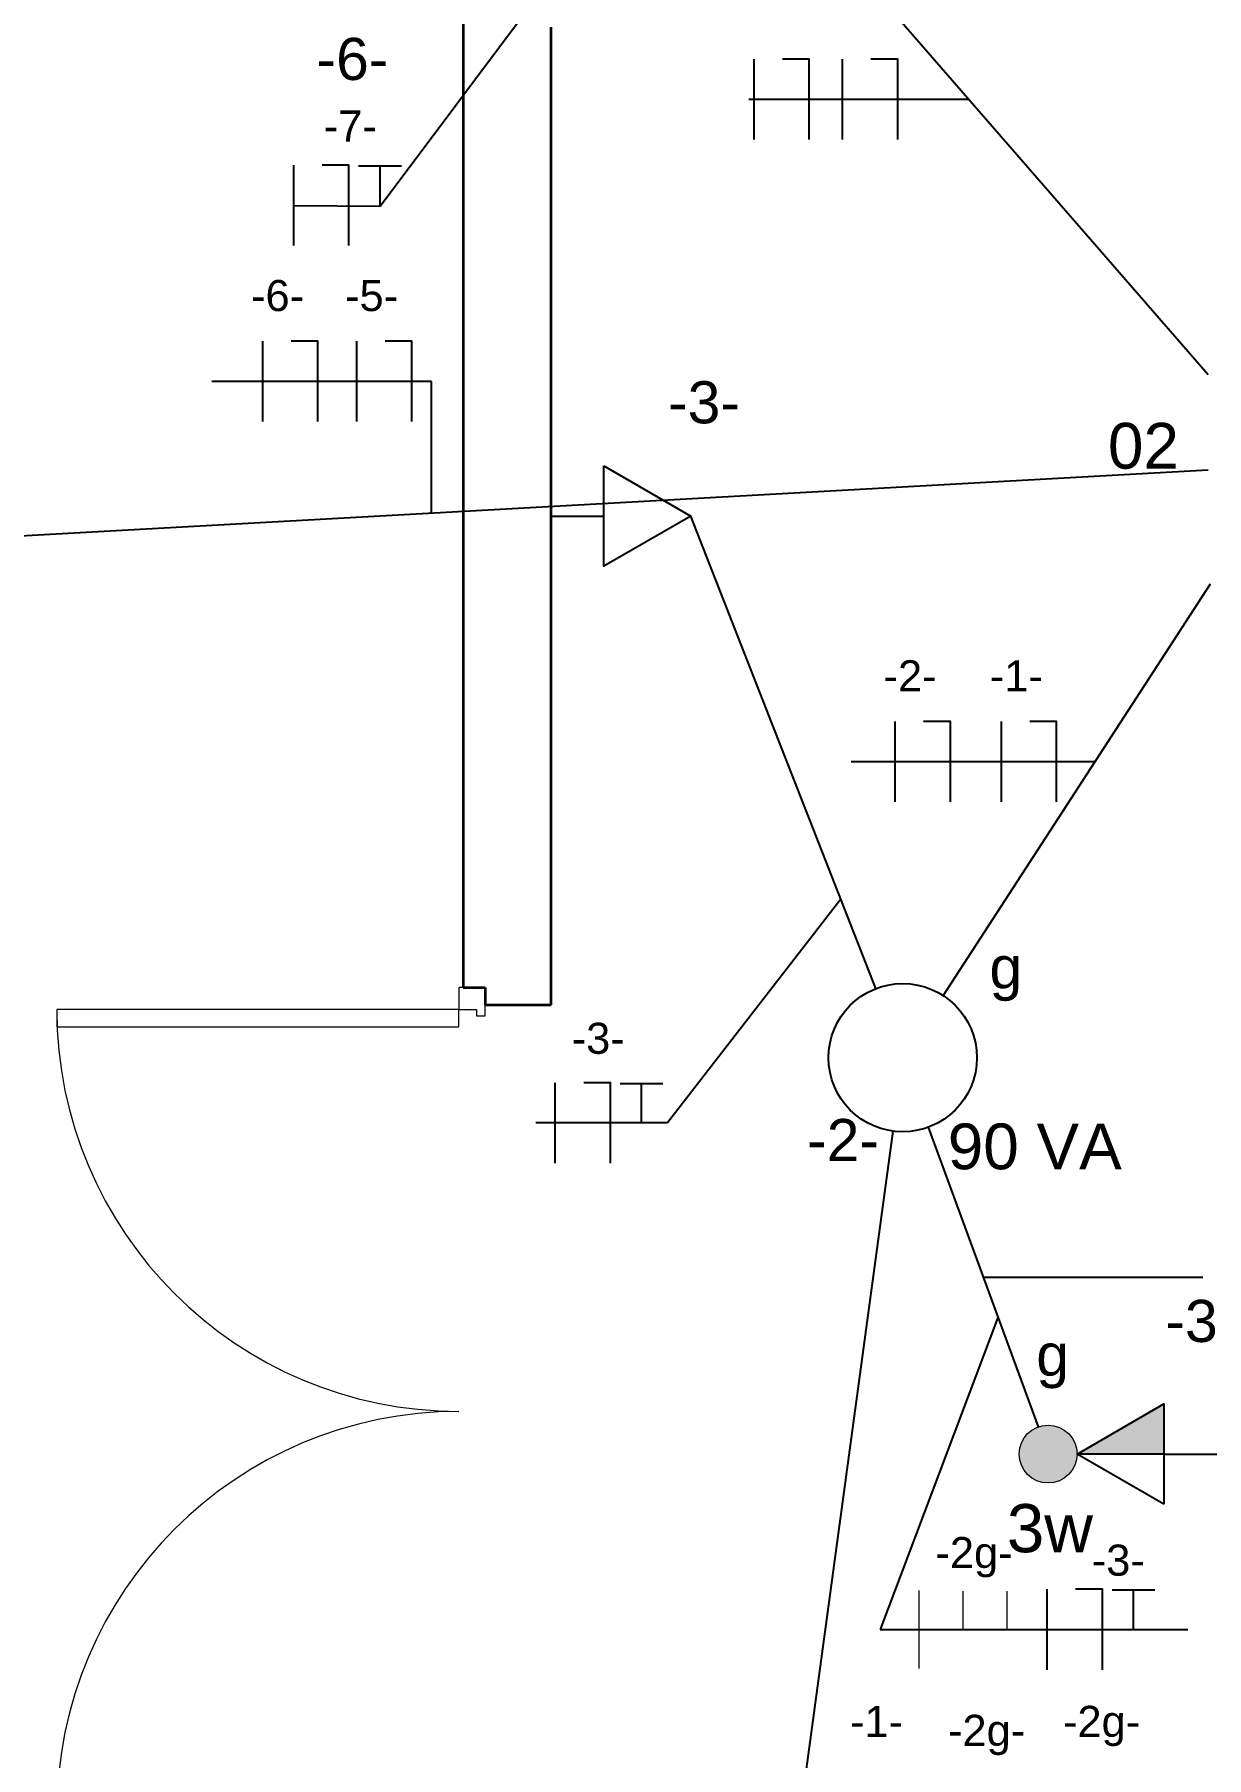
# Model space of a CAD drawing. Header units: metres. Extents: x -182 to 99, y 70 to 117.
# Drawn here: x -83.249 to -80.582, y 93.738 to 97.659 of the extents above; entities that cross this region are included whole.
import ezdxf

# ---------------------------------------------------------------- set-up
doc = ezdxf.new("R2010")
doc.units = ezdxf.units.M
doc.header["$LTSCALE"] = 0.01
for name, color, linetype, lineweight in [('A-DOOR', 1, 'Continuous', 9), ('A-DOOR-FRAM', 1, 'Continuous', 13), ('A-WALL', 2, 'Continuous', 9)]:
    doc.layers.add(name, color=color, linetype=linetype, lineweight=lineweight)
for name, color, linetype in [('FIAÇÃO', 10, 'Continuous'), ('Força', 7, 'Continuous'), ('Iluminação', 7, 'Continuous')]:
    doc.layers.add(name, color=color, linetype=linetype)
doc.styles.add('Arial', font='arial.ttf', dxfattribs={"height": 0.295059880239521})

# ---------------------------------------------------------------- blocks, each defined once
blk = doc.blocks.new('PVC Double - Panneaux vitrés haut - 1_83 m x 2_10 m-178542-Planta Baja')
at = {"layer": 'A-DOOR'}
for p, q in [((-0.8750000000000121, -0.11), (-0.915000000000012, -0.11)), ((-0.915000000000012, -0.11), (-0.915000000000012, -1.025000000000005)), ((-0.8750000000000121, -1.025000000000005), (-0.8750000000000121, -0.11)), ((0.8749999999999872, -1.025000000000002), (0.8749999999999872, -0.110000000000003)), ((0.8749999999999872, -0.1100000000000029), (0.914999999999987, -0.1100000000000029)), ((0.914999999999987, -0.1100000000000029), (0.914999999999987, -1.025000000000002)), ((-0.915000000000012, -1.025000000000005), (-0.8750000000000121, -1.025000000000005)), ((0.914999999999987, -1.025000000000002), (0.8749999999999872, -1.025000000000002))]:
    blk.add_line(p, q, dxfattribs=at)
for centre, radius, start, end in [((-0.915000000000014, -0.11), 0.915000000000004, 269.9999999999997, 359.9999999999995), ((0.9149999999999912, -0.1100000000000029), 0.9150000000000004, 180.0000000000001, 269.9999999999995)]:
    blk.add_arc(centre, radius, start, end, dxfattribs=at)
at = {"layer": 'A-DOOR-FRAM'}
for p, q in [((-0.9000000000000117, -0.05), (-0.9249999999999652, -0.05)), ((-0.915000000000012, -0.11), (-0.915000000000012, -0.07)), ((-0.915000000000012, -0.07), (-0.9000000000000117, -0.07)), ((-0.9000000000000117, -0.07), (-0.9000000000000117, -0.05)), ((0.9249999999999444, -0.05), (0.8999999999999948, -0.05)), ((0.8999999999999948, -0.05), (0.8999999999999948, -0.07)), ((0.8999999999999948, -0.07), (0.9149999999999952, -0.07)), ((0.9149999999999952, -0.07), (0.9149999999999952, -0.11)), ((-0.964999999999964, -0.1000000000000003), (-0.964999999999964, -0.11)), ((-0.964999999999964, -0.11), (-0.915000000000012, -0.11)), ((0.9149999999999952, -0.11), (0.9649999999999476, -0.11)), ((0.9649999999999476, -0.11), (0.9649999999999476, -0.1000000000000003))]:
    blk.add_line(p, q, dxfattribs=at)
blk = doc.blocks.new('F-N')
at = {"layer": 'FIAÇÃO'}
blk.add_line((2561.974106485481, 1254.619835322897), (2561.974106485481, 1275.442477162884), dxfattribs=at)
at = {"layer": 'FIAÇÃO', "color": 5}
blk.add_lwpolyline([(2576.262480491295, 1254.619835322897), (2576.262480491295, 1275.442477162884), (2569.321599878122, 1275.442477162884)], dxfattribs=at)
blk = doc.blocks.new('F-N-T')
at = {"layer": 'FIAÇÃO', "color": 1}
blk.add_line((2561.974106485481, 1284.078848262143), (2561.974106485481, 1304.90149010213), dxfattribs=at)
at = {"layer": 'FIAÇÃO', "color": 3}
blk.add_line((2584.306836046903, 1294.334867884916), (2584.306836046903, 1304.746188804909), dxfattribs=at)
at = {"layer": 'FIAÇÃO', "color": 5}
blk.add_lwpolyline([(2576.262480491295, 1284.078848262143), (2576.262480491295, 1304.90149010213), (2569.321599878122, 1304.90149010213)], dxfattribs=at)
at = {"layer": 'FIAÇÃO', "color": 3}
blk.add_lwpolyline([(2578.754131556404, 1304.746188804909), (2584.306836046903, 1304.746188804909), (2589.859540537668, 1304.746188804909)], dxfattribs=at)

msp = doc.modelspace()

# ---------------------------------------------------------------- hatches: boundary and pattern name
at = {"layer": 'Iluminação'}
h = msp.add_hatch(color=256, dxfattribs=at)
h.paths.add_polyline_path([(-82.71940576647953, 86.76730904159663, 1), (-82.58778539544937, 86.76730904159663, 1)])
h.paths.add_polyline_path([(-80.87625420557751, 94.42846597719877, 1), (-81.00787457660766, 94.42846597719877, 1)])
h.paths.add_polyline_path([(-81.91364017153865, 98.34483807346514, 1), (-81.7820198005085, 98.34483807346514, 1)])
h.paths.add_polyline_path([(-87.49796880540771, 107.6103855003141, 1), (-87.62958917643786, 107.6103855003141, 1)])
h.paths.add_polyline_path([(-84.4258549677617, 106.821348113818, 1), (-84.55747533879185, 106.821348113818, 1)])
at = {"layer": 'Iluminação', "ltscale": 0.5}
h = msp.add_hatch(dxfattribs=at)
h.set_pattern_fill('ANGLE', color=256)
h.set_pattern_definition([(0, (0, 0), (0, 6.985), [5.08, -1.905]), (90, (0, 0), (-6.985, 4.277078946022131e-16), [5.08, -1.905])])
h.paths.add_polyline_path([(-82.71940576647953, 86.76730904159663, 1), (-82.58778539544937, 86.76730904159663, 1)])
h.paths.add_polyline_path([(-81.00787457660766, 94.42846597719877, 1), (-80.87625420557751, 94.42846597719877, 1)])
h.paths.add_polyline_path([(-81.7820198005085, 98.34483807346514, 1), (-81.91364017153865, 98.34483807346514, 1)])
at = {"layer": 'Iluminação'}
msp.add_hatch(color=256, dxfattribs=at).paths.add_polyline_path([(-80.87625420557698, 94.42846597720064), (-80.67848681576443, 94.42846597720064), (-80.67848681576443, 94.54264703294396)])

# ---------------------------------------------------------------- linework, layer by layer
at = {"layer": 'A-WALL', "color": 7, "lineweight": 35}
for p, q in [((-82.27282998602863, 98.518103668401), (-82.27282998602863, 95.49060366840092)), ((-82.07282998602864, 95.45060366840092), (-82.07282998602864, 97.67560366840095)), ((-82.27282998602863, 95.49060366840092), (-82.22282998602863, 95.49060366840092)), ((-82.22282998602863, 95.49060366840092), (-82.22282998602863, 95.45060366840092)), ((-82.22282998602863, 95.45060366840092), (-82.07282998602864, 95.45060366840092))]:
    msp.add_line(p, q, dxfattribs=at)
at = {"layer": 'FIAÇÃO', "lineweight": 20}
msp.add_line((-81.23534704616884, 93.94074843036455), (-81.23534704616884, 94.11762307129871), dxfattribs=at)
at = {"layer": 'FIAÇÃO', "color": 18, "lineweight": 20, "true_color": 0x000000}
for p, q in [((-81.13535419675607, 94.0279898970297), (-81.13535419675607, 94.11642721749337)), ((-81.03535419675607, 94.0279898970297), (-81.03535419675607, 94.11642721749337))]:
    msp.add_line(p, q, dxfattribs=at)
at = {"layer": 'Força', "color": 0, "ltscale": 0.5}
for p, q in [((-82.4622832497057, 97.26877950624862), (-82.07282998602875, 97.78836123732594)), ((-82.65845633454913, 97.27014368945213), (-82.4622832497057, 97.26877950624862)), ((-81.3343366287384, 95.48775766549191), (-81.7552035720854, 96.56310366840091)), ((-81.41405989630351, 95.69145647926237), (-81.80794151411237, 95.1820979109201)), ((-81.80794151411237, 95.1820979109201), (-82.10794151411237, 95.1820979109201)), ((-81.05613445459556, 94.7395832919962), (-81.32445383056302, 94.02918575083163)), ((-81.32445383056302, 94.02918575083163), (-80.62445383056301, 94.02918575083163))]:
    msp.add_line(p, q, dxfattribs=at)
msp.add_arc((-73.0221864897073, 87.13457562289882), 9.783988829970399, 133.8104950074283, 152.7703232510826, dxfattribs=at)
at = {"layer": 'Iluminação', "color": 0, "ltscale": 0.5}
for p, q in [((-80.57757259760825, 96.8849349538351), (-81.80463170986829, 98.29519042040137)), ((-81.12283000680765, 97.51159770734576), (-81.62283000680765, 97.51159770734576)), ((-82.34482906309778, 96.86972519726801), (-82.84482906309778, 96.86972519726801)), ((-82.34482906309778, 96.56972519726801), (-82.34482906309778, 96.86972519726801)), ((-80.57757259760825, 96.66787786744293), (-84.29182816403431, 96.46158969779927)), ((-80.57293435213316, 96.40824856685427), (-81.18090989137778, 95.47213508575592)), ((-80.83530702371901, 96.00426751977386), (-81.39053449588116, 96.00426751977386)), ((-81.29551618949792, 95.16337393996957), (-81.77514378255863, 91.62783339683222)), ((-81.21473587463748, 95.17215645283446), (-80.96471875309228, 94.49025400516467)), ((-81.08972731386488, 94.83120522899956), (-80.58972731386488, 94.83120522899956))]:
    msp.add_line(p, q, dxfattribs=at)
at = {"layer": 'Iluminação'}
for p, q in [((-82.07282998602864, 96.56310366840094), (-81.95297096189802, 96.56310366840094)), ((-80.67848681576443, 94.42846597719877), (-80.87625420557698, 94.42846597719877)), ((-80.67848681576443, 94.42846597719384), (-80.4728299860284, 94.42846597719384))]:
    msp.add_line(p, q, dxfattribs=at)
for points in [[(-81.95297096189802, 96.67728472415403), (-81.75520357208546, 96.56310366840094), (-81.95297096189802, 96.44892261265774)], [(-80.67848681576443, 94.31428492144569), (-80.87625420557698, 94.42846597719877), (-80.67848681576443, 94.54264703294199)]]:
    msp.add_lwpolyline(points, close=True, dxfattribs=at)
msp.add_circle((-81.27282998602851, 95.33060366840098), 0.168761505975434, dxfattribs=at)
at = {"layer": 'Iluminação', "lineweight": 20}
msp.add_circle((-80.94206439109259, 94.42846597719877), 0.06581018551507792, dxfattribs=at)

# ---------------------------------------------------------------- block references
at = {"layer": 'A-DOOR', "rotation": 269.9999999999999}
msp.add_blockref('PVC Double - Panneaux vitrés haut - 1_83 m x 2_10 m-178542-Planta Baja', (-82.17282998602863, 94.52560366840096), dxfattribs=at)
at = {"layer": 'FIAÇÃO', "lineweight": 20, "xscale": 0.008784106945095342, "yscale": 0.008784106945095342, "zscale": 0.008784106945095342}
for name, p in [('F-N', (-104.1158078164529, 86.3994287420306)), ('F-N', (-103.9143456704408, 86.39942874203058)), ('F-N-T', (-105.1631108764827, 85.89920360398168)), ('F-N-T', (-105.1631108764827, 85.89920360398168)), ('F-N', (-105.2338343254094, 85.75755623195285)), ('F-N', (-105.0198199447587, 85.75755623195285)), ('F-N', (-103.7945211248964, 84.8920985544587)), ('F-N', (-103.5527948071715, 84.8920985544587)), ('F-N-T', (-104.5680806269684, 83.81115782544965)), ('F-N-T', (-103.4486205720826, 82.65824566536118))]:
    msp.add_blockref(name, p, dxfattribs=at)

# ---------------------------------------------------------------- texts
at = {"layer": 'FIAÇÃO', "lineweight": 20, "style": 'Arial'}
for s, p in [('-7-', (-82.59024835658444, 97.41562759425818)), ('-6-', (-82.7558359375104, 97.02979458988288)), ('-5-', (-82.54182155685967, 97.02979458988288)), ('-2-', (-81.31652273699741, 96.16433691238873)), ('-1-', (-81.07479641927253, 96.16433691238873)), ('-3-', (-82.02624047365528, 95.33939468518385)), ('-2g-', (-81.19842475447025, 94.16891644790162)), ('-3-', (-80.84273899665777, 94.15164044587084)), ('-1-', (-81.39286200253328, 93.78464308404156)), ('-2g-', (-80.90817996032904, 93.78464308404156)), ('-2g-', (-81.16983186246281, 93.76430438849668))]:
    msp.add_text(s, height=0.0707498563744115, dxfattribs=at).set_placement(p)
at = {"layer": 'Iluminação', "lineweight": 20, "style": 'Arial'}
for s, height, p in [('-6-', 0.0958872193042089, (-82.60686289118216, 97.55577561310334)), ('-3-', 0.0958872193042089, (-81.8068977972344, 96.77426919361274)), ('g', 0.0958872193042089, (-81.07544457422335, 95.48801072615348)), ('-2-', 0.0958872193042089, (-81.49047957580328, 95.09517322090234)), ('-3-', 0.0958872193042089, (-80.67521223530348, 94.68351047685151)), ('g', 0.0958872193042089, (-80.96893808756238, 94.60641047979946)), ('3w', 0.1096836425251299, (-81.03589842609904, 94.20493957595927))]:
    msp.add_text(s, height=height, dxfattribs=at).set_placement(p)
at = {"layer": 'Iluminação', "lineweight": 20, "char_height": 0.1040247351295362, "width": 0.59539561451889, "attachment_point": 8, "style": 'Arial'}
for s, insert in [('{\\H0.0275x;\\P}02', (-80.72503891919041, 96.66977565076377)), ('{\\H0.0275x;\\P\\P}90 VA', (-80.97244850879997, 95.07520174074659))]:
    msp.add_mtext(s, dxfattribs=dict(at, insert=insert))

doc.saveas('drawing.dxf')
